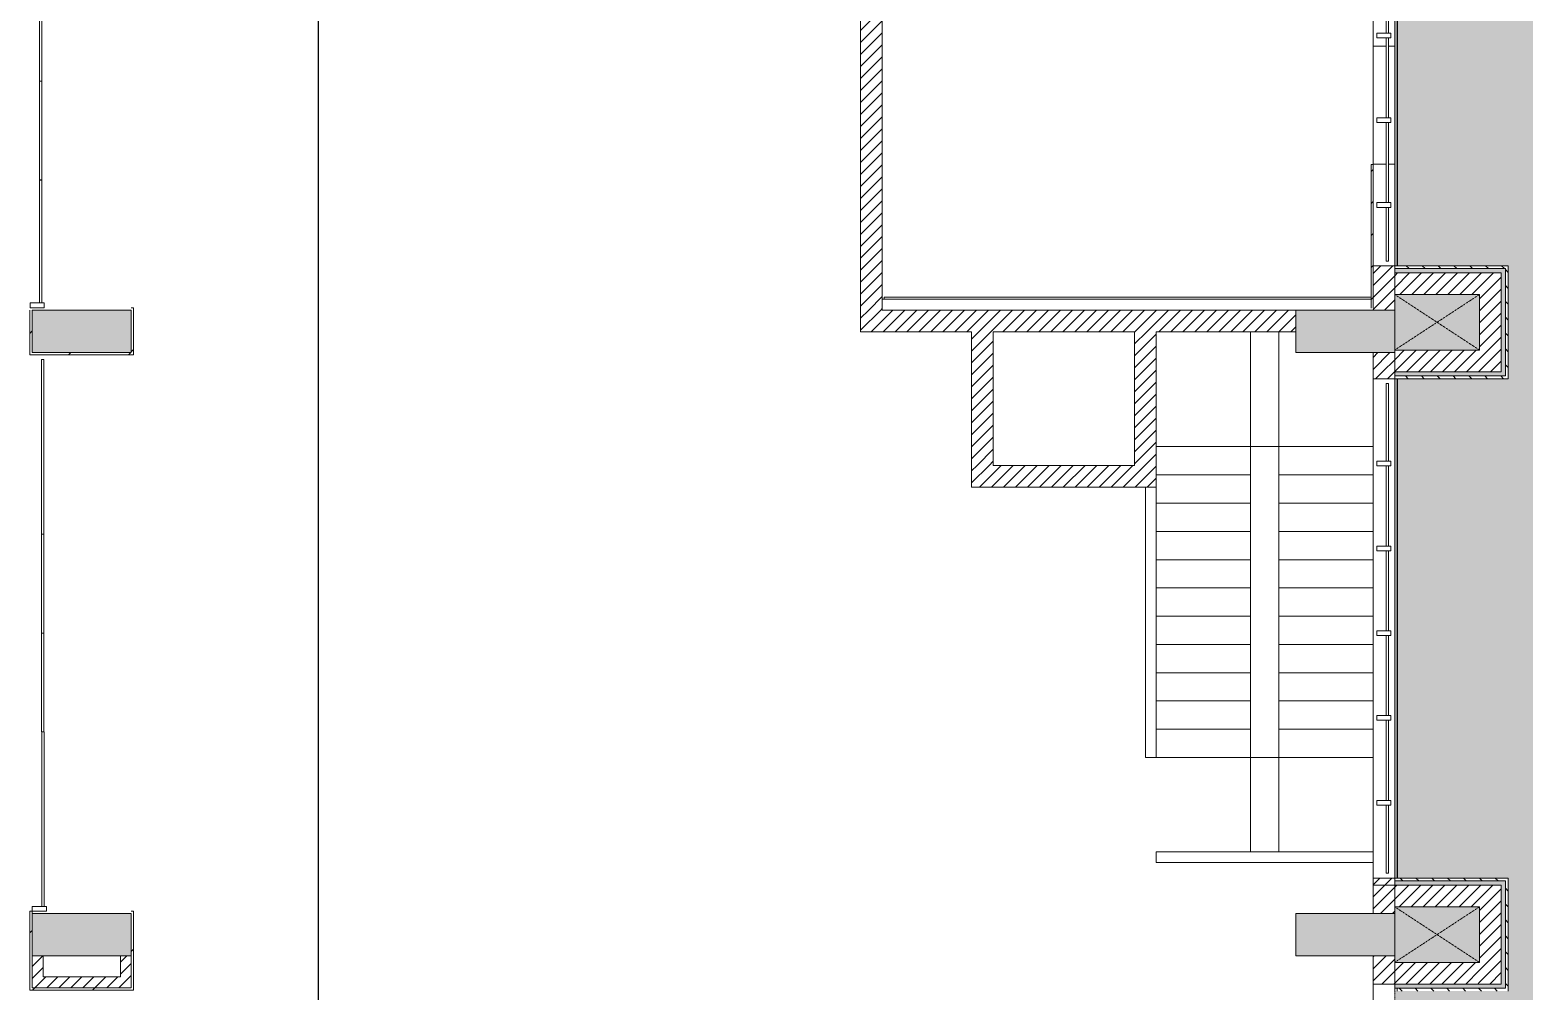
# Model space of a CAD drawing. Header units: millimetres. Extents: x -106145 to 154907, y -84585 to 152038.
# Drawn here: x 106904 to 122763, y 44555 to 54759 of the extents above; entities that cross this region are included whole.
import ezdxf

# ---------------------------------------------------------------- set-up
doc = ezdxf.new("R2010")
doc.units = ezdxf.units.MM
for name, pattern in [('Cut Out Line', [2, 1, -1]), ('Cut Out Line _2_', [2, 1, -1]), ('Overhead', [3.96875, 2.38125, -1.5875])]:
    doc.linetypes.add(name, pattern=pattern)
doc.layers.add('A-DETL', color=7, linetype='Continuous', lineweight=5, true_color=0x00a600)
for name, color, linetype, lineweight in [('A-FLOR', 7, 'Continuous', 5), ('A-FLOR-PATT', 7, 'Continuous', 5), ('A-GLAZ-CURT', 7, 'Continuous', 5), ('A-GLAZ-CWMG', 7, 'Continuous', 5), ('A-WALL', 7, 'Continuous', 5), ('A-WALL-PATT', 7, 'Continuous', 5), ('S-COLS', 7, 'Continuous', 5), ('S-STRS', 7, 'Continuous', 5)]:
    doc.layers.add(name, color=color, linetype=linetype, lineweight=lineweight)
pattern_1 = [(45, (0, 0), (-63.63961, 63.63961), [])]
pattern_2 = [(45, (0, 0), (-318.198, 318.198), [])]
pattern_3 = [(315, (0, 0), (84.18955, 84.18955), [])]

# ---------------------------------------------------------------- blocks, each defined once
blk = doc.blocks.new('M_Concrete-Rectangular-Column - 1050 x 450-2804439-Site Plan -MAIN')
at = {"layer": 'S-COLS', "true_color": 0xd4d4d4}
blk.add_hatch(color=254, dxfattribs=at).paths.add_polyline_path([(525, -225), (525, 225), (-525, 225), (-525, -225)], flags=0)
at = {"layer": 'S-COLS', "color": 254, "true_color": 0xdddddd}
for p, q in [((525, 225), (-525, 225)), ((-525, 225), (-525, -225)), ((525, -225), (525, 225)), ((-525, -225), (525, -225))]:
    blk.add_line(p, q, dxfattribs=at)
blk = doc.blocks.new('System Panel - Glazed-14414941-Site Plan -MAIN')
at = {"layer": 'A-GLAZ-CURT', "color": 254, "lineweight": 9, "true_color": 0xdddddd}
for p, q in [((-927, 49), (927, 49)), ((-927, 24), (-927, 49)), ((927, 24), (-927, 24)), ((927, 24), (927, 49))]:
    blk.add_line(p, q, dxfattribs=at)
blk = doc.blocks.new('System Panel - Glazed-14414807-Site Plan -MAIN')
at = {"layer": 'A-GLAZ-CURT', "color": 254, "lineweight": 9, "true_color": 0xdddddd}
for p, q in [((-652.5, -24.5), (652.5, -24.5)), ((-652.5, -49.5), (-652.5, -24.5)), ((652.5, -49.5), (-652.5, -49.5)), ((652.5, -49.5), (652.5, -24.5))]:
    blk.add_line(p, q, dxfattribs=at)
blk = doc.blocks.new('System Panel - Glazed-14414942-Site Plan -MAIN')
at = {"layer": 'A-GLAZ-CURT', "color": 254, "lineweight": 9, "true_color": 0xdddddd}
for p, q in [((-525, 49.5), (525, 49.5)), ((-525, 24.5), (-525, 49.5)), ((525, 24.5), (-525, 24.5)), ((525, 24.5), (525, 49.5))]:
    blk.add_line(p, q, dxfattribs=at)
blk = doc.blocks.new('System Panel - Glazed-14414943-Site Plan -MAIN')
at = {"layer": 'A-GLAZ-CURT', "color": 254, "lineweight": 9, "true_color": 0xdddddd}
for p, q in [((-926, 50), (926, 50)), ((-926, 25), (-926, 50)), ((926, 25), (-926, 25)), ((926, 25), (926, 50))]:
    blk.add_line(p, q, dxfattribs=at)
blk = doc.blocks.new('System Panel - Glazed-14414808-Site Plan -MAIN')
at = {"layer": 'A-GLAZ-CURT', "color": 254, "lineweight": 9, "true_color": 0xdddddd}
for p, q in [((-525, -24.5), (525, -24.5)), ((-525, -49.5), (-525, -24.5)), ((525, -49.5), (-525, -49.5)), ((525, -49.5), (525, -24.5))]:
    blk.add_line(p, q, dxfattribs=at)
blk = doc.blocks.new('Walls 14 - Walls 14-14365342-Site Plan -MAIN')
at = {"layer": 'A-WALL', "color": 254, "lineweight": 18, "true_color": 0xdddddd}
for p, q in [((109769, 58560), (109769, 58545)), ((109769, 58560), (109779, 58560)), ((109769, 58545), (109779, 58545)), ((109769, 58510), (109769, 58530)), ((109769, 58530), (109779, 58530)), ((109779, 58545), (109779, 58560)), ((109779, 58530), (109779, 58510)), ((109769, 58510), (109779, 58510)), ((109769, 58480), (109769, 58500)), ((109769, 58500), (109779, 58500)), ((109769, 58480), (109779, 58480)), ((109769, 58450), (109769, 58470)), ((109769, 58470), (109779, 58470)), ((109769, 58450), (109779, 58450)), ((109779, 58500), (109779, 58480)), ((109779, 58470), (109779, 58450)), ((109769, 57534), (109769, 57547)), ((109769, 57547), (109779, 57547)), ((109769, 57534), (109779, 57534)), ((109769, 57510), (109769, 57530)), ((109769, 57530), (109779, 57530)), ((109769, 57510), (109779, 57510)), ((109769, 57480), (109769, 57500)), ((109769, 57500), (109779, 57500)), ((109769, 57480), (109779, 57480)), ((109769, 57450), (109769, 57470)), ((109769, 57470), (109779, 57470)), ((109769, 57450), (109779, 57450)), ((109769, 57440), (109769, 57420)), ((109769, 57440), (109779, 57440)), ((109769, 57420), (109779, 57420)), ((109769, 57410), (109769, 57390)), ((109769, 57410), (109779, 57410)), ((109779, 57547), (109779, 57534)), ((109779, 57530), (109779, 57510)), ((109779, 57500), (109779, 57480)), ((109779, 57470), (109779, 57450)), ((109779, 57420), (109779, 57440)), ((109779, 57390), (109779, 57410)), ((109769, 57390), (109779, 57390)), ((109769, 57380), (109769, 57360)), ((109769, 57380), (109779, 57380)), ((109769, 57360), (109779, 57360)), ((109779, 57360), (109779, 57380)), ((109769, 42972), (109769, 42952)), ((109769, 42972), (109779, 42972)), ((109769, 42952), (109779, 42952)), ((109769, 42942), (109769, 42922)), ((109769, 42942), (109779, 42942)), ((109769, 42922), (109779, 42922)), ((109769, 42912), (109769, 42892)), ((109769, 42912), (109779, 42912)), ((109769, 42892), (109779, 42892)), ((109769, 42862), (109769, 42882)), ((109769, 42882), (109779, 42882)), ((109769, 42862), (109779, 42862)), ((109769, 42832), (109769, 42852)), ((109769, 42852), (109779, 42852)), ((109769, 42832), (109779, 42832)), ((109769, 42802), (109769, 42822)), ((109769, 42822), (109779, 42822)), ((109779, 42952), (109779, 42972)), ((109779, 42922), (109779, 42942)), ((109779, 42892), (109779, 42912)), ((109779, 42882), (109779, 42862)), ((109779, 42852), (109779, 42832)), ((109779, 42822), (109779, 42802)), ((109769, 42802), (109779, 42802)), ((109769, 42785), (109769, 42798)), ((109769, 42798), (109779, 42798)), ((109769, 42785), (109779, 42785)), ((109779, 42798), (109779, 42785)), ((109769, 41862), (109769, 41882)), ((109769, 41882), (109779, 41882)), ((109779, 41882), (109779, 41862)), ((109769, 41862), (109779, 41862)), ((109769, 41832), (109769, 41852)), ((109769, 41852), (109779, 41852)), ((109769, 41832), (109779, 41832)), ((109769, 41802), (109769, 41822)), ((109769, 41822), (109779, 41822)), ((109769, 41802), (109779, 41802)), ((109769, 41787), (109769, 41772)), ((109769, 41787), (109779, 41787)), ((109769, 41772), (109779, 41772)), ((109779, 41852), (109779, 41832)), ((109779, 41822), (109779, 41802)), ((109779, 41772), (109779, 41787))]:
    blk.add_line(p, q, dxfattribs=at)
blk = doc.blocks.new('Rectangular Mullion - 50 x 150mm-13179210-Site Plan -MAIN')
at = {"layer": 'A-GLAZ-CWMG', "color": 254, "lineweight": 18, "true_color": 0xdddddd}
for p, q in [((0, 75), (-50, 75)), ((-50, 75), (-50, -75)), ((0, 75), (0, -75)), ((-50, -75), (0, -75))]:
    blk.add_line(p, q, dxfattribs=at)
blk = doc.blocks.new('Rectangular Mullion - 50 x 150mm-9421125-Site Plan -MAIN')
at = {"layer": 'A-GLAZ-CWMG', "color": 254, "lineweight": 18, "true_color": 0xdddddd}
for p, q in [((0, 75), (-50, 75)), ((-50, 75), (-50, -75)), ((0, 75), (0, -75)), ((-50, -75), (0, -75))]:
    blk.add_line(p, q, dxfattribs=at)
blk = doc.blocks.new('System Panel - Glazed-15714935-Site Plan -MAIN')
at = {"layer": 'A-GLAZ-CURT', "color": 254, "lineweight": 9, "true_color": 0xdddddd}
for p, q in [((-413, 49), (413, 49)), ((-413, 24), (-413, 49)), ((413, 24), (-413, 24)), ((413, 24), (413, 49))]:
    blk.add_line(p, q, dxfattribs=at)
blk = doc.blocks.new('System Panel - Glazed-15715367-Site Plan -MAIN')
at = {"layer": 'A-GLAZ-CURT', "color": 254, "lineweight": 9, "true_color": 0xdddddd}
for p, q in [((-425, 49.5), (425, 49.5)), ((-425, 24.5), (-425, 49.5)), ((425, 24.5), (-425, 24.5)), ((425, 24.5), (425, 49.5))]:
    blk.add_line(p, q, dxfattribs=at)
blk = doc.blocks.new('Rectangular Mullion - 50 x 150mm-15568150-Site Plan -MAIN')
at = {"layer": 'A-GLAZ-CWMG', "color": 254, "lineweight": 18, "true_color": 0xdddddd}
for p, q in [((25, 75), (-25, 75)), ((-25, 75), (-25, -75)), ((25, 75), (25, -75)), ((-25, -75), (25, -75))]:
    blk.add_line(p, q, dxfattribs=at)
blk = doc.blocks.new('System Panel - Glazed-15715380-Site Plan -MAIN')
at = {"layer": 'A-GLAZ-CURT', "color": 254, "lineweight": 9, "true_color": 0xdddddd}
for p, q in [((-362, 50), (362, 50)), ((-362, 25), (-362, 50)), ((362, 25), (-362, 25)), ((362, 25), (362, 50))]:
    blk.add_line(p, q, dxfattribs=at)
blk = doc.blocks.new('System Panel - Glazed-15716787-Site Plan -MAIN')
at = {"layer": 'A-GLAZ-CURT', "color": 254, "lineweight": 9, "true_color": 0xdddddd}
for p, q in [((-285, 50), (285, 50)), ((-285, 24), (-285, 50)), ((285, 24), (-285, 24)), ((285, 24), (285, 50))]:
    blk.add_line(p, q, dxfattribs=at)
blk = doc.blocks.new('MM-HOSPITAL BLOCK-C_2022_11_01_Facade reworking_rvt-1-Site Plan -MAIN')
at = {"layer": 'A-WALL-PATT', "true_color": 0xaaaaaa}
h = blk.add_hatch(dxfattribs=at)
h.set_pattern_fill('FP_10', color=253, style=0, pattern_type=2)
h.set_pattern_definition(pattern_1)
h.paths.add_polyline_path([(122289, 16605), (122519, 16605), (122519, 18390), (122289, 18390), (122289, 16835)], flags=0)
h.paths.add_polyline_path([(122519, 23840), (122519, 24890), (122289, 24890), (122289, 23840)], flags=0)
h.paths.add_polyline_path([(122519, 30340), (122519, 31553), (122289, 31553), (122289, 30340)], flags=0)
h.paths.add_polyline_path([(122519, 32603), (122519, 33815), (122289, 33815), (122289, 32603)], flags=0)
h.paths.add_polyline_path([(122289, 38130), (122519, 38130), (122519, 39180), (122289, 39180), (122289, 38360)], flags=0)
h.paths.add_polyline_path([(122289, 44630), (122519, 44630), (122519, 45680), (122289, 45680), (122289, 44860)], flags=0)
h.paths.add_polyline_path([(122519, 51130), (122519, 52180), (122289, 52180), (122289, 51130)], flags=0)
h.paths.add_polyline_path([(122289, 57475), (122519, 57475), (122519, 60950), (122289, 60950), (122289, 57705)], flags=0)
h.paths.add_polyline_path([(122519, 67580), (122519, 68630), (122289, 68630), (122289, 67580)], flags=0)
h.paths.add_polyline_path([(122289, 73555), (122519, 73555), (122519, 74605), (122289, 74605), (122289, 73785)], flags=0)
h.paths.add_polyline_path([(122519, 81555), (122519, 82485), (122289, 82485), (122289, 81555)], flags=0)
h.paths.add_polyline_path([(122289, 83535), (122519, 83535), (122519, 85030), (122289, 85030), (122289, 83814)], flags=0)
h.paths.add_polyline_path([(122289, 91210), (122519, 91210), (122519, 91911), (122289, 91911), (122289, 91440)], flags=0)
h.paths.add_polyline_path([(122289, 92961), (122519, 92961), (122519, 98425), (122289, 98425), (122289, 93034)], flags=0)
h.paths.add_polyline_path([(122519, 101650), (122519, 102700), (122289, 102700), (122289, 101650)], flags=0)
h.paths.add_polyline_path([(122519, 108150), (122519, 109200), (122289, 109200), (122289, 108150)], flags=0)
h.paths.add_polyline_path([(122289, 114650), (122519, 114650), (122519, 115885), (122289, 115885), (122289, 114880)], flags=0)
h.paths.add_polyline_path([(122519, 116935), (122519, 118170), (122289, 118170), (122289, 116935)], flags=0)
h.paths.add_polyline_path([(122289, 121150), (122519, 121150), (122519, 122200), (122289, 122200), (122289, 121380)], flags=0)
h.paths.add_polyline_path([(122519, 129080), (122519, 130865), (122289, 130865), (122289, 129080)], flags=0)
h = blk.add_hatch(dxfattribs=at)
h.set_pattern_fill('FP_10', color=253, style=0, pattern_type=2)
h.set_pattern_definition(pattern_1)
h.paths.add_polyline_path([(115719, 51785), (115949, 51785), (115949, 55030), (115719, 55030), (115719, 52467)], flags=0)
at = {"layer": 'A-WALL-PATT', "true_color": 0xeaeaea}
h = blk.add_hatch(dxfattribs=at)
h.set_pattern_fill('FP_14', color=254, style=0, pattern_type=2)
h.set_pattern_definition([(45, (0, 0), (-169.70563, 169.70563), [])])
h.paths.add_polyline_path([(121159, 51806), (121159, 53330), (121138, 53330), (121138, 51806)], flags=0)
at = {"layer": 'A-WALL-PATT', "true_color": 0xaaaaaa}
h = blk.add_hatch(dxfattribs=at)
h.set_pattern_fill('FP_10', color=253, style=0, pattern_type=2)
h.set_pattern_definition(pattern_1)
h.paths.add_polyline_path([(121389, 51785), (121389, 52255), (121159, 52255), (121159, 51785)], flags=0)
at = {"layer": 'A-WALL-PATT', "true_color": 0xd4d4d4}
h = blk.add_hatch(dxfattribs=at)
h.set_pattern_fill('FP_16', color=254, style=0, pattern_type=2)
h.set_pattern_definition(pattern_3)
h.paths.add_polyline_path([(121389, 52225), (122564, 52225), (122564, 52255), (121389, 52255)], flags=0)
at = {"layer": 'A-WALL-PATT', "true_color": 0xaaaaaa}
h = blk.add_hatch(dxfattribs=at)
h.set_pattern_fill('FP_10', color=253, style=0, pattern_type=2)
h.set_pattern_definition(pattern_1)
h.paths.add_polyline_path([(122289, 51950), (122289, 52180), (121389, 52180), (121389, 51950)], flags=0)
at = {"layer": 'A-WALL-PATT', "true_color": 0xd4d4d4}
h = blk.add_hatch(dxfattribs=at)
h.set_pattern_fill('FP_16', color=254, style=0, pattern_type=2)
h.set_pattern_definition(pattern_3)
h.paths.add_polyline_path([(122594, 51055), (122594, 52255), (122564, 52255), (122564, 51055)], flags=0)
at = {"layer": 'A-WALL-PATT', "true_color": 0xaaaaaa}
h = blk.add_hatch(dxfattribs=at)
h.set_pattern_fill('FP_13', color=253, style=0, pattern_type=2)
h.set_pattern_definition(pattern_2)
h.paths.add_polyline_path([(106929, 51335), (106929, 51785), (106904, 51785), (106904, 51335)], flags=0)
h = blk.add_hatch(dxfattribs=at)
h.set_pattern_fill('FP_13', color=253, style=0, pattern_type=2)
h.set_pattern_definition(pattern_2)
h.paths.add_polyline_path([(107979, 51335), (108004, 51335), (108004, 51810), (107979, 51810), (107979, 51785)], flags=0)
h = blk.add_hatch(dxfattribs=at)
h.set_pattern_fill('FP_10', color=253, style=0, pattern_type=2)
h.set_pattern_definition(pattern_1)
h.paths.add_polyline_path([(117129, 51555), (120339, 51555), (120339, 51785), (115719, 51785), (115719, 51555), (116899, 51555)], flags=0)
h = blk.add_hatch(dxfattribs=at)
h.set_pattern_fill('FP_10', color=253, style=0, pattern_type=2)
h.set_pattern_definition(pattern_1)
h.paths.add_polyline_path([(117129, 50135), (117129, 51555), (116899, 51555), (116899, 50135)], flags=0)
h = blk.add_hatch(dxfattribs=at)
h.set_pattern_fill('FP_10', color=253, style=0, pattern_type=2)
h.set_pattern_definition(pattern_1)
h.paths.add_polyline_path([(118859, 49905), (118859, 51555), (118629, 51555), (118629, 49905)], flags=0)
h = blk.add_hatch(dxfattribs=at)
h.set_pattern_fill('FP_13', color=253, style=0, pattern_type=2)
h.set_pattern_definition(pattern_2)
h.paths.add_polyline_path([(108004, 51310), (108004, 51335), (106904, 51335), (106904, 51310), (107977, 51310)], flags=0)
h = blk.add_hatch(dxfattribs=at)
h.set_pattern_fill('FP_10', color=253, style=0, pattern_type=2)
h.set_pattern_definition(pattern_1)
h.paths.add_polyline_path([(121389, 51130), (121389, 51335), (121159, 51335), (121159, 51130)], flags=0)
h = blk.add_hatch(dxfattribs=at)
h.set_pattern_fill('FP_10', color=253, style=0, pattern_type=2)
h.set_pattern_definition(pattern_1)
h.paths.add_polyline_path([(121389, 51130), (122289, 51130), (122289, 51360), (121389, 51360)], flags=0)
h = blk.add_hatch(dxfattribs=at)
h.set_pattern_fill('FP_10', color=253, style=0, pattern_type=2)
h.set_pattern_definition(pattern_1)
h.paths.add_polyline_path([(121351, 45680), (121389, 45680), (121389, 45755), (121159, 45755), (121159, 45680)], flags=0)
h.paths.add_polyline_path([(121389, 51055), (121389, 51130), (121159, 51130), (121159, 51055)], flags=0)
at = {"layer": 'A-WALL-PATT', "true_color": 0xd4d4d4}
h = blk.add_hatch(dxfattribs=at)
h.set_pattern_fill('FP_16', color=254, style=0, pattern_type=2)
h.set_pattern_definition(pattern_3)
h.paths.add_polyline_path([(121414, 51055), (122564, 51055), (122564, 51085), (121389, 51085), (121389, 51055)], flags=0)
at = {"layer": 'A-WALL-PATT', "true_color": 0xaaaaaa}
h = blk.add_hatch(dxfattribs=at)
h.set_pattern_fill('FP_10', color=253, style=0, pattern_type=2)
h.set_pattern_definition(pattern_1)
h.paths.add_polyline_path([(118629, 49905), (118629, 50135), (116899, 50135), (116899, 49905)], flags=0)
h = blk.add_hatch(dxfattribs=at)
h.set_pattern_fill('FP_10', color=253, style=0, pattern_type=2)
h.set_pattern_definition(pattern_1)
h.paths.add_polyline_path([(121159, 45380), (121389, 45380), (121389, 45680), (121159, 45680), (121159, 45450)], flags=0)
at = {"layer": 'A-WALL-PATT', "true_color": 0xd4d4d4}
h = blk.add_hatch(dxfattribs=at)
h.set_pattern_fill('FP_16', color=254, style=0, pattern_type=2)
h.set_pattern_definition(pattern_3)
h.paths.add_polyline_path([(121389, 45725), (122564, 45725), (122564, 45755), (121389, 45755)], flags=0)
at = {"layer": 'A-WALL-PATT', "true_color": 0xaaaaaa}
h = blk.add_hatch(dxfattribs=at)
h.set_pattern_fill('FP_10', color=253, style=0, pattern_type=2)
h.set_pattern_definition(pattern_1)
h.paths.add_polyline_path([(122289, 45450), (122289, 45680), (121389, 45680), (121389, 45450)], flags=0)
at = {"layer": 'A-WALL-PATT', "true_color": 0xd4d4d4}
h = blk.add_hatch(dxfattribs=at)
h.set_pattern_fill('FP_16', color=254, style=0, pattern_type=2)
h.set_pattern_definition(pattern_3)
h.paths.add_polyline_path([(122564, 44555), (122594, 44555), (122594, 45755), (122564, 45755), (122564, 44585)], flags=0)
at = {"layer": 'A-WALL-PATT', "true_color": 0xaaaaaa}
h = blk.add_hatch(dxfattribs=at)
h.set_pattern_fill('FP_13', color=253, style=0, pattern_type=2)
h.set_pattern_definition(pattern_2)
h.paths.add_polyline_path([(106929, 44565), (106929, 45405), (106904, 45405), (106904, 44565)], flags=0)
h = blk.add_hatch(dxfattribs=at)
h.set_pattern_fill('FP_13', color=253, style=0, pattern_type=2)
h.set_pattern_definition(pattern_2)
h.paths.add_polyline_path([(107979, 44565), (108004, 44565), (108004, 45405), (107979, 45405), (107979, 44590)], flags=0)
h = blk.add_hatch(dxfattribs=at)
h.set_pattern_fill('FP_10', color=253, style=0, pattern_type=2)
h.set_pattern_definition(pattern_1)
h.paths.add_polyline_path([(107044, 44705), (107044, 44930), (106929, 44930), (106929, 44705)], flags=0)
h = blk.add_hatch(dxfattribs=at)
h.set_pattern_fill('FP_10', color=253, style=0, pattern_type=2)
h.set_pattern_definition(pattern_1)
h.paths.add_polyline_path([(107979, 44590), (107977, 44930), (107864, 44930), (107864, 44590), (107977, 44590)], flags=0)
h = blk.add_hatch(dxfattribs=at)
h.set_pattern_fill('FP_10', color=253, style=0, pattern_type=2)
h.set_pattern_definition(pattern_1)
h.paths.add_polyline_path([(121389, 44630), (121389, 44930), (121159, 44930), (121159, 44630)], flags=0)
h = blk.add_hatch(dxfattribs=at)
h.set_pattern_fill('FP_10', color=253, style=0, pattern_type=2)
h.set_pattern_definition(pattern_1)
h.paths.add_polyline_path([(122289, 44630), (122289, 44860), (121389, 44860), (121389, 44630)], flags=0)
h = blk.add_hatch(dxfattribs=at)
h.set_pattern_fill('FP_10', color=253, style=0, pattern_type=2)
h.set_pattern_definition(pattern_1)
h.paths.add_polyline_path([(106929, 44590), (107864, 44590), (107864, 44705), (106929, 44705)], flags=0)
h = blk.add_hatch(dxfattribs=at)
h.set_pattern_fill('FP_13', color=253, style=0, pattern_type=2)
h.set_pattern_definition(pattern_2)
h.paths.add_polyline_path([(106929, 44565), (107979, 44565), (107977, 44590), (106929, 44590)], flags=0)
at = {"layer": 'A-WALL-PATT', "true_color": 0xd4d4d4}
h = blk.add_hatch(dxfattribs=at)
h.set_pattern_fill('FP_16', color=254, style=0, pattern_type=2)
h.set_pattern_definition(pattern_3)
h.paths.add_polyline_path([(121419, 44555), (122564, 44555), (122564, 44585), (121414, 44585), (121414, 44555)], flags=0)
at = {"layer": 'S-COLS', "true_color": 0xd4d4d4}
for points in [[(106929, 51335), (107979, 51335), (107977, 51785), (106929, 51785)], [(121389, 51335), (121389, 51785), (120339, 51785), (120339, 51335), (120580, 51335)], [(106929, 44930), (107979, 44930), (107977, 45380), (106929, 45380)]]:
    blk.add_hatch(color=254, dxfattribs=at).paths.add_polyline_path(points, flags=0)
at = {"layer": 'A-DETL', "color": 254, "linetype": 'Cut Out Line', "true_color": 0xd4d4d4}
for p, q in [((122289, 51360), (121389, 51950)), ((122289, 51950), (121389, 51360)), ((122289, 44860), (121389, 45450)), ((122289, 45450), (121389, 44860))]:
    blk.add_line(p, q, dxfattribs=at)
at = {"layer": 'A-WALL', "color": 254, "lineweight": 18, "true_color": 0xdddddd}
for p, q in [((109962, 42973), (109962, 57359)), ((109968, 57359), (109968, 42973)), ((115719, 55030), (115719, 51785)), ((121138, 53330), (121138, 51806)), ((121138, 53330), (121159, 53330)), ((121159, 51806), (121159, 53330)), ((121159, 52255), (121159, 51806)), ((121159, 52255), (121389, 52255)), ((121389, 52225), (121389, 52255)), ((121389, 52180), (121389, 52225)), ((121389, 52180), (121389, 51950)), ((121389, 51785), (121389, 51950)), ((106904, 51785), (106904, 51335)), ((106929, 51335), (106929, 51785)), ((108004, 51810), (107979, 51810)), ((107979, 51785), (107979, 51335)), ((108004, 51335), (108004, 51810)), ((115719, 51785), (115719, 51555)), ((120339, 51785), (120339, 51555)), ((121159, 51785), (121389, 51785)), ((115719, 51555), (116899, 51555)), ((116899, 51555), (116899, 50135)), ((117129, 51555), (118629, 51555)), ((117129, 50135), (117129, 51555)), ((118629, 51555), (118629, 50135)), ((118859, 51555), (120339, 51555)), ((118859, 49905), (118859, 51555)), ((106904, 51310), (106904, 51335)), ((106904, 51310), (108004, 51310)), ((107979, 51335), (106929, 51335)), ((108004, 51310), (108004, 51335)), ((121159, 51335), (121159, 51130)), ((121389, 51335), (121159, 51335)), ((121389, 51130), (121389, 51360)), ((121159, 51130), (121159, 51055)), ((121389, 51085), (121389, 51130)), ((121389, 51085), (121389, 51055)), ((121389, 51055), (121159, 51055)), ((116899, 49905), (116899, 50135)), ((118629, 50135), (117129, 50135)), ((118629, 49905), (116899, 49905)), ((118859, 49905), (118629, 49905)), ((121159, 45755), (121159, 45680)), ((121389, 45755), (121159, 45755)), ((121159, 45680), (121159, 45380)), ((121389, 45680), (121159, 45680)), ((121389, 45680), (121159, 45680)), ((121389, 45755), (121389, 45725)), ((121389, 45680), (121389, 45725)), ((121389, 45680), (121389, 45450)), ((106904, 45405), (106904, 44565)), ((106929, 45405), (106904, 45405)), ((106929, 44590), (106929, 45405)), ((108004, 45405), (107979, 45405)), ((107979, 45380), (107979, 44590)), ((108004, 44565), (108004, 45405)), ((121389, 45380), (121389, 45450)), ((106929, 44930), (106929, 44705)), ((106929, 44930), (107044, 44930)), ((107044, 44705), (107044, 44930)), ((107864, 44930), (107864, 44705)), ((107979, 44930), (107864, 44930)), ((107979, 44590), (107979, 44930)), ((121159, 44930), (121159, 44630)), ((121389, 44860), (121389, 44930)), ((121389, 44630), (121389, 44860)), ((106929, 44565), (106904, 44565)), ((106929, 44590), (106929, 44705)), ((106929, 44590), (107864, 44590)), ((107979, 44590), (106929, 44590)), ((106929, 44565), (107979, 44565)), ((107864, 44705), (107044, 44705)), ((107979, 44590), (107864, 44590)), ((108004, 44565), (107979, 44565)), ((121389, 44630), (121159, 44630))]:
    blk.add_line(p, q, dxfattribs=at)
at = {"layer": 'A-WALL', "color": 253, "lineweight": 18, "true_color": 0xaaaaaa}
for p, q in [((121414, 57400), (121414, 52255)), ((121419, 52255), (121419, 57400)), ((121414, 52255), (121389, 52255)), ((122564, 52225), (121389, 52225)), ((121389, 52180), (122289, 52180)), ((122564, 52255), (121419, 52255)), ((122519, 52180), (122289, 52180)), ((122519, 51130), (122519, 52180)), ((122594, 52255), (122564, 52255)), ((122564, 52225), (122564, 51085)), ((122594, 51055), (122594, 52255)), ((122289, 51950), (121389, 51950)), ((122289, 51950), (122289, 51360)), ((122289, 51360), (121389, 51360)), ((122289, 51130), (121389, 51130)), ((121389, 51085), (122564, 51085)), ((122289, 51130), (122519, 51130)), ((121414, 51055), (121389, 51055)), ((121414, 51055), (121414, 45755)), ((122564, 51055), (121419, 51055)), ((121419, 45755), (121419, 51055)), ((122564, 51055), (122594, 51055)), ((121389, 45755), (121414, 45755)), ((122564, 45725), (121389, 45725)), ((121389, 45680), (122289, 45680)), ((121419, 45755), (122564, 45755)), ((122519, 45680), (122289, 45680)), ((122519, 44630), (122519, 45680)), ((122594, 45755), (122564, 45755)), ((122564, 45725), (122564, 44585)), ((122594, 44555), (122594, 45755)), ((122289, 45450), (121389, 45450)), ((122289, 45450), (122289, 44860)), ((122289, 44860), (121389, 44860)), ((122289, 44630), (121389, 44630)), ((121414, 44585), (122564, 44585)), ((121414, 44585), (121414, 44555)), ((122289, 44630), (122519, 44630))]:
    blk.add_line(p, q, dxfattribs=at)
at = {"layer": 'A-WALL', "color": 254, "true_color": 0xdddddd}
for p, q in [((121159, 54585), (121159, 55515)), ((121389, 55515), (121389, 54585)), ((115949, 51806), (115949, 55030)), ((121159, 53335), (121159, 54585)), ((121159, 54585), (121298, 54585)), ((121323, 54585), (121389, 54585)), ((121389, 54585), (121389, 53335)), ((121159, 53330), (121159, 53335)), ((121159, 53335), (121298, 53335)), ((121323, 53335), (121389, 53335)), ((121389, 53335), (121389, 52255)), ((115949, 51900), (116956, 51900)), ((115970, 51921), (121138, 51921)), ((115970, 51921), (115970, 51900)), ((121138, 51900), (115970, 51900)), ((116956, 51900), (118021, 51900)), ((118021, 51900), (119086, 51900)), ((119086, 51900), (120151, 51900)), ((120151, 51900), (121138, 51900)), ((115949, 51785), (115949, 51806)), ((120339, 51785), (115949, 51785)), ((121159, 46035), (121159, 51055)), ((121389, 51055), (121389, 45755)), ((118744, 47035), (118744, 49905)), ((118859, 49905), (118859, 47035)), ((118859, 47035), (118744, 47035)), ((118859, 46035), (121159, 46035)), ((118859, 46035), (118859, 45920)), ((121159, 45920), (121159, 46035)), ((121159, 45920), (118859, 45920)), ((121159, 45755), (121159, 45920)), ((121159, 41770), (121159, 44630)), ((121389, 44630), (121389, 44585)), ((121389, 44555), (121389, 44585))]:
    blk.add_line(p, q, dxfattribs=at)
at = {"layer": 'A-WALL', "color": 253, "true_color": 0xaaaaaa}
for p, q in [((121414, 52255), (121419, 52255)), ((121419, 51055), (121414, 51055)), ((121414, 45755), (121419, 45755)), ((121389, 44585), (121414, 44585))]:
    blk.add_line(p, q, dxfattribs=at)
at = {"layer": 'S-COLS', "color": 254, "true_color": 0xdddddd}
for p, q in [((106929, 51335), (106929, 51785)), ((106929, 51785), (107979, 51785)), ((107979, 51335), (107979, 51785)), ((120339, 51335), (120339, 51785)), ((120339, 51785), (121389, 51785)), ((121389, 51360), (121389, 51785)), ((107979, 51335), (106929, 51335)), ((121389, 51335), (120339, 51335)), ((106929, 44930), (106929, 45380)), ((106929, 45380), (107979, 45380)), ((107979, 44930), (107979, 45380)), ((107979, 44930), (106929, 44930))]:
    blk.add_line(p, q, dxfattribs=at)
at = {"layer": 'S-STRS', "color": 254, "true_color": 0xdddddd}
for p, q in [((119859, 51555), (119859, 50335)), ((120159, 51555), (120159, 50335)), ((118859, 50335), (119859, 50335)), ((119859, 50335), (120159, 50335)), ((119859, 50035), (119859, 50335)), ((121159, 50335), (120159, 50335)), ((120159, 50335), (120159, 50035)), ((118859, 50035), (119859, 50035)), ((119859, 49735), (119859, 50035)), ((120159, 50035), (120159, 49735)), ((121159, 50035), (120159, 50035)), ((118859, 49735), (119859, 49735)), ((119859, 49435), (119859, 49735)), ((120159, 49735), (120159, 49435)), ((121159, 49735), (120159, 49735)), ((118859, 49435), (119859, 49435)), ((119859, 49135), (119859, 49435)), ((120159, 49435), (120159, 49135)), ((121159, 49435), (120159, 49435)), ((118859, 49135), (119859, 49135)), ((119859, 48835), (119859, 49135)), ((120159, 49135), (120159, 48835)), ((121159, 49135), (120159, 49135)), ((118859, 48835), (119859, 48835)), ((119859, 48535), (119859, 48835)), ((120159, 48835), (120159, 48535)), ((121159, 48835), (120159, 48835)), ((118859, 48535), (119859, 48535)), ((119859, 48235), (119859, 48535)), ((120159, 48535), (120159, 48235)), ((121159, 48535), (120159, 48535)), ((118859, 48235), (119859, 48235)), ((119859, 47935), (119859, 48235)), ((120159, 48235), (120159, 47935)), ((121159, 48235), (120159, 48235)), ((118859, 47935), (119859, 47935)), ((119859, 47635), (119859, 47935)), ((120159, 47935), (120159, 47635)), ((121159, 47935), (120159, 47935)), ((118859, 47635), (119859, 47635)), ((119859, 47335), (119859, 47635)), ((120159, 47635), (120159, 47335)), ((121159, 47635), (120159, 47635)), ((118859, 47335), (119859, 47335)), ((119859, 47035), (119859, 47335)), ((120159, 47335), (120159, 47035)), ((121159, 47335), (120159, 47335)), ((118859, 47035), (119859, 47035)), ((119859, 46035), (119859, 47035)), ((120159, 47035), (119859, 47035)), ((120159, 46035), (120159, 47035)), ((121159, 47035), (120159, 47035))]:
    blk.add_line(p, q, dxfattribs=at)
at = {"layer": 'S-STRS', "color": 254, "linetype": 'Overhead', "true_color": 0xdddddd}
for p, q in [((119859, 51555), (119859, 50335)), ((121159, 50335), (120159, 50335)), ((118859, 50035), (119859, 50035)), ((121159, 50035), (120159, 50035)), ((118859, 49735), (119859, 49735)), ((121159, 49735), (120159, 49735)), ((118859, 49435), (119859, 49435)), ((121159, 49435), (120159, 49435)), ((118859, 49135), (119859, 49135)), ((121159, 49135), (120159, 49135)), ((118859, 48835), (119859, 48835)), ((121159, 48835), (120159, 48835)), ((118859, 48535), (119859, 48535)), ((121159, 48535), (120159, 48535)), ((118859, 48235), (119859, 48235)), ((121159, 48235), (120159, 48235)), ((118859, 47935), (119859, 47935)), ((121159, 47935), (120159, 47935)), ((118859, 47635), (119859, 47635)), ((121159, 47635), (120159, 47635)), ((118859, 47335), (119859, 47335)), ((121159, 47335), (120159, 47335)), ((118859, 47035), (119859, 47035)), ((120159, 46035), (120159, 47035))]:
    blk.add_line(p, q, dxfattribs=at)
at = {"color": 253, "lineweight": 5, "true_color": 0xaaaaaa}
for name, p in [('Walls 14 - Walls 14-14365342-Site Plan -MAIN', (0, 0)), ('M_Concrete-Rectangular-Column - 1050 x 450-2804439-Site Plan -MAIN', (120864, 45155))]:
    blk.add_blockref(name, p, dxfattribs=at)
for name, p, rotation in [('System Panel - Glazed-15715367-Site Plan -MAIN', (121274, 55150), 270), ('System Panel - Glazed-14414808-Site Plan -MAIN', (106980, 54740), 89.99999999999959), ('System Panel - Glazed-15715367-Site Plan -MAIN', (121274, 54250), 270), ('System Panel - Glazed-14414808-Site Plan -MAIN', (106980, 53690), 89.99999999999959), ('System Panel - Glazed-15715367-Site Plan -MAIN', (121274, 53350), 270), ('System Panel - Glazed-14414807-Site Plan -MAIN', (106980, 52513), 89.99999999999959), ('System Panel - Glazed-15716787-Site Plan -MAIN', (121274, 52590), 270), ('Rectangular Mullion - 50 x 150mm-13179210-Site Plan -MAIN', (106980, 51810), 269.9999999999996), ('System Panel - Glazed-14414941-Site Plan -MAIN', (107004, 50333), 269.9999999999996), ('System Panel - Glazed-15714935-Site Plan -MAIN', (121274, 50593), 269.9999999999998), ('System Panel - Glazed-15715367-Site Plan -MAIN', (121274, 49705), 269.9999999999998), ('System Panel - Glazed-14414942-Site Plan -MAIN', (107004, 48881), 269.9999999999996), ('System Panel - Glazed-15715367-Site Plan -MAIN', (121274, 48805), 269.9999999999998), ('System Panel - Glazed-14414942-Site Plan -MAIN', (107004, 47831), 269.9999999999996), ('System Panel - Glazed-15715367-Site Plan -MAIN', (121274, 47905), 269.9999999999998), ('System Panel - Glazed-15715367-Site Plan -MAIN', (121274, 47005), 269.9999999999998), ('System Panel - Glazed-14414943-Site Plan -MAIN', (107004, 46381), 269.9999999999996), ('System Panel - Glazed-15715380-Site Plan -MAIN', (121274, 46168), 269.9999999999998)]:
    blk.add_blockref(name, p, dxfattribs=dict(at, rotation=rotation))
at = {"color": 253, "lineweight": 5, "true_color": 0xaaaaaa, "extrusion": (0, 0, -1)}
for name, p, rotation in [('Rectangular Mullion - 50 x 150mm-15568150-Site Plan -MAIN', (-121274, 54700), 270), ('Rectangular Mullion - 50 x 150mm-15568150-Site Plan -MAIN', (-121274, 53800), 270), ('Rectangular Mullion - 50 x 150mm-15568150-Site Plan -MAIN', (-121274, 52900), 270), ('Rectangular Mullion - 50 x 150mm-15568150-Site Plan -MAIN', (-121274, 50155), 270.0000000000002), ('Rectangular Mullion - 50 x 150mm-15568150-Site Plan -MAIN', (-121274, 49255), 270.0000000000002), ('Rectangular Mullion - 50 x 150mm-15568150-Site Plan -MAIN', (-121274, 48355), 270.0000000000002), ('Rectangular Mullion - 50 x 150mm-15568150-Site Plan -MAIN', (-121274, 47455), 270.0000000000002), ('Rectangular Mullion - 50 x 150mm-15568150-Site Plan -MAIN', (-121274, 46555), 270.0000000000002), ('Rectangular Mullion - 50 x 150mm-9421125-Site Plan -MAIN', (-107004, 45405), 270.0000000000003)]:
    blk.add_blockref(name, p, dxfattribs=dict(at, rotation=rotation))

msp = doc.modelspace()

# ---------------------------------------------------------------- hatches: boundary and pattern name
at = {"layer": 'A-FLOR-PATT', "true_color": 0x808080}
h = msp.add_hatch(dxfattribs=at)
h.set_pattern_fill('FP_4', color=8, style=0, pattern_type=2)
h.set_pattern_definition([(0, (0, 0), (1219.2, 304.8), [100.584, -813.816, 100.584, -813.816, -4876.8]), (0, (0, 0), (1219.2, 304.8), [-1828.8, 100.584, -1728.216, 100.584, -813.816, -2133.6]), (0, (0, 0), (1219.2, 304.8), [-4572, 100.584, -509.016, 100.584, -1423.416]), (120, (457.2, 152.4), (-873.56454, 903.45817), [100.584, -813.816, 100.584, -813.816, -4876.8]), (120, (457.2, 152.4), (-873.56454, 903.45817), [-1828.8, 100.584, -1728.216, 100.584, -813.816, -2133.6]), (120, (457.2, 152.4), (-873.56454, 903.45817), [-4572, 100.584, -509.016, 100.584, -1423.416]), (240, (609.6, 762), (-345.63546, -1208.25817), [100.584, -813.816, 100.584, -813.816, -4876.8]), (240, (609.6, 762), (-345.63546, -1208.25817), [-1828.8, 100.584, -1728.216, 100.584, -813.816, -2133.6]), (240, (609.6, 762), (-345.63546, -1208.25817), [-4572, 100.584, -509.016, 100.584, -1423.416])])
h.paths.add_polyline_path([(120976.44, -5540.95), (130530.13, -25.13), (141506.23, 64566.56), (148425.19, 77286.56), (145818.87, 107785.95), (142128.14, 143003.41), (140701.04, 143003.41), (140407.96, 142997.07), (140115.4, 142978.1), (139823.86, 142946.52), (139483.19, 142892.47), (139245.91, 142845.76), (138960.52, 142776.72), (138678.17, 142695.35), (138390.64, 142598.44), (138072.64, 142473.65), (137854.36, 142378.51), (137589.11, 142249.12), (137329.32, 142108.09), (137075.44, 141955.61), (136827.91, 141791.84), (136587.18, 141616.97), (136332.6, 141413.11), (136127.77, 141234.6), (135909.9, 141027.42), (135700.43, 140809.75), (135551.77, 140644.7), (135365.81, 140419.49), (135189.69, 140186.5), (135023.73, 139946.17), (134868.25, 139698.93), (134723.53, 139445.24), (134565.72, 139133.32), (134466.18, 138917.39), (134354.56, 138644.85), (134254.94, 138368.04), (134167.45, 138087.43), (134092.22, 137803.52), (134029.35, 137516.8), (133978.93, 137227.77), (133941.03, 136936.95), (133915.72, 136644.85), (133903.02, 136351.97), (133902.95, 136058.82), (133915.52, 135765.94), (133943.24, 135445.4), (134842.96, 126881.53), (135189.06, 124968.58), (135446.38, 123480.79), (135692.08, 121996.12), (135926.14, 120515.42), (136148.56, 119039.7), (136359.31, 117570.16), (136558.39, 116108.26), (136757.32, 114560.45), (136996.29, 112554.47), (137122.61, 111437.54), (137324.17, 109499.66), (137403.42, 108690.82), (137471.05, 107971.36), (137545.95, 107142.57), (137602.63, 106489.99), (137673.34, 105635.88), (137747.27, 104710.63), (137876.79, 102898.95), (137945.75, 101854.47), (138064.27, 99795.56), (138128.27, 98569.74), (138159.03, 98012.02), (138239.7, 96859.47), (138313.99, 95957.18), (138400.64, 95039.25), (138532.99, 93833.41), (138650.68, 92878.32), (138777.08, 91947.24), (138914.86, 91017.89), (139064, 90090.42), (139224.46, 89165), (139396.2, 88241.8), (139588.48, 87277.32), (139984.04, 85409.8), (140137.49, 84629.34), (140288.24, 83800.93), (140427.21, 82970.46), (140577.76, 81970.46), (140669.75, 81303.97), (140773.26, 80468.29), (140864.9, 79631.22), (140944.65, 78792.92), (141012.5, 77953.56), (141068.44, 77113.32), (141114.93, 76209.88), (141141.89, 75532.56), (141164.56, 74594.61), (141173.08, 73859.03), (141170.96, 73022.09), (141153.28, 72062.82), (141123.88, 71182.67), (141085.34, 70369.12), (141033.28, 69523.75), (140969.51, 68683.2), (140893.31, 67838.83), (140805.72, 67001.26), (140705.88, 66162.21), (140621.58, 65514.75), (131056.73, 9227.92), (130970, 8753.67), (130854.96, 8211.93), (130760.96, 7812.46), (130638.5, 7345.1), (130502.04, 6873.74), (130340.47, 6367.97), (130193.3, 5942.49), (130021.25, 5483.24), (129837.58, 5028.63), (129617.07, 4524.01), (129435.9, 4134.58), (129218.18, 3695.73), (128981.22, 3247.97), (128749.8, 2835.86), (128499.48, 2415.42), (128238.66, 2001.67), (127967.52, 1594.91), (127686.27, 1195.39), (127395.12, 803.38), (127094.31, 419.16), (126784.05, 42.97), (126464.6, -324.93), (126136.21, -684.31), (125826.07, -1007.88), (125518.61, -1314.53), (125165.74, -1649.29), (124780.44, -1995.78), (124434.12, -2292.31), (124055.85, -2600.05), (123732.44, -2851.84), (123275.66, -3186.81), (122874.26, -3465.37), (122465.68, -3733.77), (122050.19, -3991.81), (121628.08, -4240.95), (120576.44, -4848.11), (120579.65, -4853.68)], flags=0)
h.paths.add_polyline_path([(110420.81, 12064.12), (120658.75, 17598.45), (120658.75, 17735.05), (113628.75, 17735.05), (113628.75, 16605.05), (110498.75, 16605.05), (110498.75, 17735.05), (110453.75, 17735.05), (110453.75, 16560.05), (113703.75, 16560.05), (113703.75, 16530.05), (110423.75, 16530.05), (110423.75, 17735.05), (107146.69, 17735.05), (110327.72, 12225.35)], flags=0)
h.paths.add_polyline_path([(110728.75, 16835.05), (113398.75, 16835.05), (113398.75, 17735.05), (110728.75, 17735.05), (110728.75, 17430.05)], flags=0)
h.paths.add_polyline_path([(120688.75, 17614.66), (120911.45, 17735.05), (120688.75, 17735.05)], flags=0)
h.paths.add_polyline_path([(121388.75, 17992.48), (121534.83, 18160.05), (121388.75, 18160.05)], flags=0)
h.paths.add_polyline_path([(121627.66, 18390.05), (121706.7, 18390.05), (121737.54, 18435.05), (121388.75, 18435.05), (121388.75, 18390.05), (121491.21, 18390.05)], flags=0)
h.paths.add_polyline_path([(121418.75, 18465.05), (121758.95, 18466.29), (121795.89, 18524.76), (121900.98, 18704.57), (121990.8, 18880.54), (122077.55, 19079.67), (122137.84, 19239.03), (123174.55, 24922.04), (128753.85, 57773.23), (128760.04, 57843.99), (128757, 57968.2), (128742.54, 58074.01), (128716.88, 58177.67), (128680.32, 58277.99), (128633.28, 58373.83), (128576.3, 58464.1), (128510.04, 58547.77), (128435.27, 58623.88), (128352.87, 58691.56), (128263.84, 58750.05), (122593.75, 58750.05), (122593.75, 57400.05), (121388.75, 57399.27), (121388.75, 52255.05), (122593.75, 52255.05), (122593.75, 51055.05), (121388.75, 51054.27), (121388.75, 45755.05), (122593.75, 45755.05), (122593.75, 44555.05), (121388.75, 44555.05), (121388.75, 39255.05), (122593.75, 39255.05), (122593.75, 38055.05), (121388.75, 38055.05), (121388.75, 33890.05), (122593.75, 33890.05), (122593.75, 30265.05), (121388.75, 30265.05), (121388.75, 24965.05), (122593.75, 24965.05), (122593.75, 23765.05), (121388.75, 23765.05), (121388.75, 18465.05), (121413.75, 18465.05)], flags=0)
h.paths.add_polyline_path([(122288.75, 23795.05), (122563.75, 23795.05), (122563.75, 24935.05), (121388.75, 24935.05), (121388.75, 24890.05), (122518.75, 24890.05), (122518.75, 23840.05), (121388.75, 23840.05), (121388.75, 23795.05), (121629.85, 23795.05)], flags=0)
h.paths.add_polyline_path([(121698.75, 24070.05), (122288.75, 24070.05), (122288.75, 24660.05), (121388.75, 24660.05), (121388.75, 24070.05), (121629.85, 24070.05)], flags=0)
h.paths.add_polyline_path([(121388.75, 30295.05), (122563.75, 30295.05), (122563.75, 33860.05), (121388.75, 33860.05), (121388.75, 33815.05), (122518.75, 33815.05), (122518.75, 30340.05), (121388.75, 30339.49)], flags=0)
h.paths.add_polyline_path([(121388.75, 30570.05), (122288.75, 30570.05), (122288.75, 33585.05), (121388.75, 33585.05), (121388.75, 30595.05)], flags=0)
h.paths.add_polyline_path([(122479.67, 38085.05), (122563.75, 38085.05), (122563.75, 39225.05), (121388.75, 39225.05), (121388.75, 39180.05), (122518.75, 39180.05), (122518.75, 38130.05), (121388.75, 38130.05), (121388.75, 38085.05), (122288.75, 38085.05)], flags=0)
h.paths.add_polyline_path([(121388.75, 38360.05), (122288.75, 38360.05), (122288.75, 38950.05), (121388.75, 38950.05), (121388.75, 38475.05)], flags=0)
h.paths.add_polyline_path([(121418.75, 44585.05), (122563.75, 44585.05), (122563.75, 45725.05), (121388.75, 45725.05), (121388.75, 45680.05), (122518.75, 45680.05), (122518.75, 44630.05), (121388.75, 44630.05), (121388.75, 44585.05), (121413.75, 44585.05)], flags=0)
h.paths.add_polyline_path([(121388.75, 44860.05), (122288.75, 44860.05), (122288.75, 45450.05), (121388.75, 45450.05), (121388.75, 44930.05)], flags=0)
h.paths.add_polyline_path([(121793.39, 51085.05), (122563.75, 51085.05), (122563.75, 52225.05), (121388.75, 52225.05), (121388.75, 52180.05), (122518.75, 52180.05), (122518.75, 51130.05), (121388.75, 51130.05), (121388.75, 51085.05), (121418.75, 51085.05)], flags=0)
h.paths.add_polyline_path([(121388.75, 51360.05), (122288.75, 51360.05), (122288.75, 51950.05), (121388.75, 51950.05), (121388.75, 51785.05)], flags=0)
h.paths.add_polyline_path([(121418.75, 57430.05), (122563.75, 57430.05), (122563.75, 58750.05), (122518.75, 58750.05), (122518.75, 57475.05), (121388.75, 57475.05), (121388.75, 57430.05), (121413.75, 57430.05)], flags=0)
h.paths.add_polyline_path([(122288.75, 57705.05), (122288.75, 58750.05), (121388.75, 58750.05), (121388.75, 57705.05), (122268.43, 57705.05)], flags=0)
h.paths.add_polyline_path([(124406.99, 83755.09), (124407.23, 83755.09), (124407.6, 83784.09), (124413.6, 83784.02), (124414.09, 83755.09), (126807.96, 83755.09), (126917.13, 83761.07), (127025, 83778.93), (127145.09, 83814.43), (127231.69, 83849.3), (127328.05, 83900.98), (127418.19, 83962.87), (127501.03, 84034.22), (127575.59, 84114.2), (127640.97, 84201.83), (127696.39, 84296.08), (127741.19, 84395.82), (127774.83, 84499.85), (127799.77, 84637.2), (127807.9, 84736.41), (127854.75, 86078), (127890.33, 87440.58), (127913.92, 88803.42), (127925.51, 90166.41), (127925.03, 91538.75), (127910.17, 93034.24), (127887.13, 94299.73), (127849.73, 95679.86), (127800.03, 97059.61), (127738.03, 98438.88), (127663.74, 99817.56), (127577.16, 101195.54), (127478.31, 102572.72), (127367.17, 103948.99), (127243.78, 105324.23), (127108.12, 106698.35), (126960.22, 108071.24), (126800.09, 109442.8), (126627.72, 110812.9), (126443.15, 112181.46), (126246.37, 113548.37), (126037.41, 114913.51), (125816.28, 116276.78), (125582.99, 117638.08), (125365.2, 118849.73), (125080.02, 120354.35), (124780.44, 121868.47), (123036.7, 130568.31), (123016.08, 130641.67), (122984.54, 130711.05), (122942.83, 130774.82), (122887.07, 130835.49), (122832.98, 130879.81), (122767.38, 130918.6), (122680.04, 130950.83), (122622.43, 130964.25), (122518.75, 130970.05), (108948.73, 130970.05), (108948.73, 130865.05), (110478.75, 130865.05), (110478.75, 130940.05), (113703.75, 130940.05), (113703.75, 130865.05), (114858.75, 130865.05), (114858.75, 129765.05), (120658.75, 129765.05), (120658.75, 130940.05), (122593.75, 130936.98), (122593.75, 129005.05), (121388.75, 129005.05), (121388.75, 122275.05), (122593.75, 122275.05), (122593.75, 121075.05), (121388.75, 121075.05), (121388.75, 118245.05), (122593.75, 118245.05), (122593.75, 114575.05), (121388.75, 114575.05), (121388.75, 109275.05), (122593.75, 109275.05), (122593.75, 108075.05), (121388.75, 108075.05), (121388.75, 102775.05), (122593.75, 102775.05), (122593.75, 101575.05), (121388.75, 101575.05), (121388.75, 98500.05), (122593.75, 98500.05), (122593.75, 91135.05), (121388.75, 91135.05), (121388.75, 85105.05), (122593.75, 85105.05), (122593.75, 83755.09), (122680.04, 83755.09)], flags=0)
h.paths.add_polyline_path([(122563.75, 83755.09), (122563.75, 85075.05), (121388.75, 85075.05), (121388.75, 85030.05), (122518.75, 85030.05), (122518.75, 83755.09)], flags=0)
h.paths.add_polyline_path([(122288.75, 83755.09), (122288.75, 84800.05), (121388.75, 84800.05), (121388.75, 83755.09), (122154.96, 83755.09)], flags=0)
h.paths.add_polyline_path([(124413.6, 83784.2), (124407.6, 83784.28), (124410.99, 83887.08), (124414.94, 83887.03), (124413.69, 83790.59)], flags=0)
h.paths.add_polyline_path([(124415.22, 83909.04), (124409.22, 83909.11), (124410.99, 83974.58), (124416.07, 83974.51), (124415.35, 83918.73)], flags=0)
h.paths.add_polyline_path([(124415.96, 83987.08), (124410.24, 83987.15), (124410.99, 84028.75), (124416.78, 84028.67), (124416.07, 83987.08)], flags=0)
h.paths.add_polyline_path([(124416.84, 84033.42), (124410.84, 84033.49), (124411.58, 84090.75), (124414.26, 84098.96), (124417.69, 84098.92), (124416.99, 84045.15)], flags=0)
h.paths.add_polyline_path([(124417.69, 84119.89), (124411.96, 84119.97), (124414.26, 84197.63), (124418.97, 84197.57), (124417.96, 84119.89)], flags=0)
h.paths.add_polyline_path([(124418.98, 84198.37), (124412.98, 84198.45), (124414.26, 84244.59), (124419.58, 84244.52), (124419.13, 84210.38)], flags=0)
h.paths.add_polyline_path([(124420.26, 84297.4), (124414.26, 84297.48), (124417.58, 84340.86), (124420.82, 84340.82)], flags=0)
h.paths.add_polyline_path([(124421.27, 84375.19), (124415.27, 84375.27), (124417.58, 84431.55), (124422, 84431.49), (124421.35, 84381.28)], flags=0)
h.paths.add_polyline_path([(122154.46, 91165.05), (122563.75, 91165.05), (122563.75, 98470.05), (121388.75, 98470.05), (121388.75, 98425.05), (122518.75, 98425.05), (122518.75, 91210.05), (121388.75, 91210.05), (121388.75, 91165.05), (121418.75, 91165.05)], flags=0)
h.paths.add_polyline_path([(122288.75, 91440.05), (122288.75, 98195.05), (121388.75, 98195.05), (121388.75, 91440.05)], flags=0)
h.paths.add_polyline_path([(121418.75, 101605.05), (122563.75, 101605.05), (122563.75, 102745.05), (121388.75, 102745.05), (121388.75, 102700.05), (122518.75, 102700.05), (122518.75, 101650.05), (121388.75, 101647.05), (121388.75, 101605.05), (121413.75, 101605.05)], flags=0)
h.paths.add_polyline_path([(122288.75, 101880.05), (122288.75, 102470.05), (121388.75, 102470.05), (121388.75, 101880.05), (121698.75, 101880.05)], flags=0)
h.paths.add_polyline_path([(138673.77, 105200.72), (138658.5, 105486.47), (140231.81, 105570.54), (140247.08, 105284.79), (139175.75, 105227.54)], flags=0)
h.paths.add_polyline_path([(121413.75, 108105.05), (122563.75, 108105.05), (122563.75, 109245.05), (121388.75, 109245.05), (121388.75, 109221.05), (121403.75, 109221.05), (121403.75, 109200.05), (122518.75, 109200.05), (122518.75, 108150.05), (121388.75, 108150.05), (121388.75, 108105.05)], flags=0)
h.paths.add_polyline_path([(122288.75, 108380.05), (122288.75, 108970.05), (121388.75, 108970.05), (121388.75, 108380.05), (121698.75, 108380.05)], flags=0)
h.paths.add_polyline_path([(121413.75, 114605.05), (122563.75, 114605.05), (122563.75, 118215.05), (121388.75, 118215.05), (121388.75, 118170.05), (122518.75, 118170.05), (122518.75, 114650.05), (121388.75, 114650.05), (121388.75, 114605.05)], flags=0)
h.paths.add_polyline_path([(122288.75, 114880.05), (122288.75, 117940.05), (121388.75, 117940.05), (121388.75, 114880.05)], flags=0)
h.paths.add_polyline_path([(122518.75, 121105.05), (122563.75, 121105.05), (122563.75, 122245.05), (121388.75, 122245.05), (121388.75, 122200.05), (122518.75, 122200.05), (122518.75, 121150.05), (121388.75, 121150.05), (121388.75, 121105.05), (122288.75, 121105.05)], flags=0)
h.paths.add_polyline_path([(121698.75, 121380.05), (122288.75, 121380.05), (122288.75, 121970.05), (121388.75, 121970.05), (121388.75, 121380.05)], flags=0)
h.paths.add_polyline_path([(121418.75, 129035.05), (122563.75, 129035.05), (122563.75, 130910.05), (120688.75, 130910.05), (120688.75, 129735.05), (120733.75, 129735.05), (120733.75, 130865.03), (122518.75, 130865.03), (122518.75, 129080.05), (121388.75, 129080.05), (121388.75, 129035.05), (121413.75, 129035.05)], flags=0)
h.paths.add_polyline_path([(121542.56, 129310.05), (122288.75, 129310.05), (122288.75, 130405.03), (120963.75, 130405.03), (120963.75, 129735.05), (121388.75, 129735.05), (121388.75, 129310.05), (121534.14, 129310.05)], flags=0)
h.paths.add_polyline_path([(113398.75, 129735.05), (113398.75, 130635.03), (110783.75, 130635.03), (110783.75, 129735.05), (112178.08, 129735.05)], flags=0)
h.paths.add_polyline_path([(110553.75, 129735.05), (110553.75, 130635.05), (110508.75, 130635.03), (110508.75, 129735.05)], flags=0)
h.paths.add_polyline_path([(113703.75, 129765.05), (114628.75, 129765.05), (114628.75, 130635.05), (113703.75, 130635.03), (113703.75, 129774.83)], flags=0)
h.paths.add_polyline_path([(109178.73, 129765.05), (110478.75, 129765.05), (110478.75, 130635.05), (109178.73, 130635.05), (109178.73, 129913.51)], flags=0)
h.paths.add_polyline_path([(113673.75, 129765.05), (113673.75, 130635.05), (113628.75, 130635.03), (113628.75, 129765.05)], flags=0)
h.paths.add_polyline_path([(113673.75, 130865.05), (113673.75, 130910.05), (110508.75, 130910.03), (110508.75, 130865.05), (113628.77, 130865.05)], flags=0)

# ---------------------------------------------------------------- linework, layer by layer
at = {"layer": 'A-DETL', "color": 8, "linetype": 'Cut Out Line _2_', "true_color": 0x808080}
msp.add_line((121388.75, 17735.05), (121388.75, 129735.05), dxfattribs=at)
at = {"layer": 'A-FLOR', "color": 73, "true_color": 0xa3b675}
for p, q in [((121388.75, 52467.05), (121388.75, 57076.96)), ((121388.75, 44930.05), (121388.75, 45380.05))]:
    msp.add_line(p, q, dxfattribs=at)
at = {"layer": 'A-FLOR', "color": 254, "true_color": 0xd1d7c1}
for p, q in [((121388.75, 51360.05), (121388.75, 51785.05)), ((121388.75, 44585.05), (121388.75, 44630.05))]:
    msp.add_line(p, q, dxfattribs=at)
at = {"layer": 'A-FLOR', "color": 254, "true_color": 0xdae1c7}
msp.add_line((121388.75, 45755.05), (121388.75, 51055.05), dxfattribs=at)

# ---------------------------------------------------------------- block references
at = {"lineweight": 5}
msp.add_blockref('MM-HOSPITAL BLOCK-C_2022_11_01_Facade reworking_rvt-1-Site Plan -MAIN', (0, 0), dxfattribs=at)

doc.saveas('drawing.dxf')
